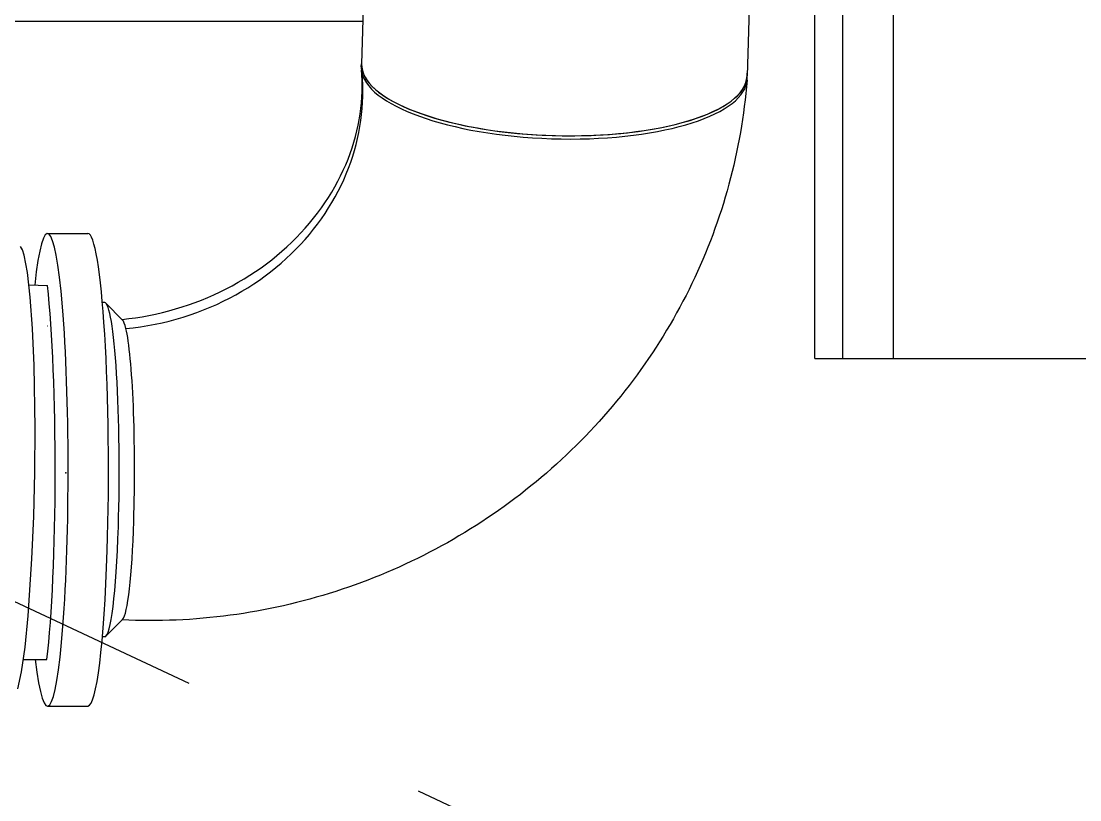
# Model space of a CAD drawing. Extents: x 33214 to 95067, y 8279 to 51908.
# Drawn here: x 43907.3 to 44221.1, y 21566.3 to 21796.9 of the extents above; entities that cross this region are included whole.
import ezdxf

# ---------------------------------------------------------------- set-up
doc = ezdxf.new("R2010")
doc.units = 0
doc.header["$LTSCALE"] = 300
doc.header["$MEASUREMENT"] = 0
doc.linetypes.add('DASHED', pattern=[0.75, 0.5, -0.25])
doc.linetypes.add('SNT-025', pattern=[0.74, 0.4, -0.17, 0, -0.17])
doc.layers.get('0').update_dxf_attribs({"linetype": 'CONTINUOUS'})
doc.layers.add('GENERATORSETT', color=1, linetype='CONTINUOUS')
doc.layers.add('Tanks', color=9, linetype='CONTINUOUS')

# ---------------------------------------------------------------- blocks, each defined once
blk = doc.blocks.new('below 1-deck')
at = {"linetype": 'DASHED'}
blk.add_line((10000, 0), (14000, -1875), dxfattribs=at)
blk = doc.blocks.new('GENERATOR-CENTER')
at = {"layer": 'GENERATORSETT'}
for p, q in [((-1217.83, -302.89), (-1219.56, -357.65)), ((-1103.58, -306.51), (-1105.32, -361.27)), ((-1085.25, -445), (-1085.25, -314)), ((-1077, -314), (-1077, -445)), ((-1062, -314), (-1062, -445)), ((-1325.61, -345.07), (-1219.16, -345.07)), ((-1219.64, -358.59), (-1219.61, -357.65)), ((-1219.49, -361.03), (-1219.61, -359.43)), ((-1219.31, -362.13), (-1219.45, -360.4)), ((-1219.41, -362.64), (-1219.49, -361.03)), ((-1219.38, -364.27), (-1219.41, -362.64)), ((-1219.22, -363.88), (-1219.31, -362.13)), ((-1219.19, -365.63), (-1219.22, -363.88)), ((-1105.32, -362.53), (-1105.48, -364.47)), ((-1105.3, -362.21), (-1105.27, -361.27)), ((-1219.47, -367.55), (-1219.4, -365.9)), ((-1219.4, -365.9), (-1219.38, -364.27)), ((-1219.2, -367.38), (-1219.19, -365.63)), ((-1105.67, -366.41), (-1105.88, -368.35)), ((-1105.48, -364.47), (-1105.67, -366.41)), ((-1219.75, -370.87), (-1219.58, -369.2)), ((-1219.58, -369.2), (-1219.47, -367.55)), ((-1219.38, -370.91), (-1219.26, -369.15)), ((-1219.26, -369.15), (-1219.2, -367.38)), ((-1105.88, -368.35), (-1106.12, -370.29)), ((-1220.24, -374.21), (-1219.97, -372.53)), ((-1219.97, -372.53), (-1219.75, -370.87)), ((-1219.77, -374.46), (-1219.55, -372.68)), ((-1219.55, -372.68), (-1219.38, -370.91)), ((-1106.37, -372.22), (-1106.65, -374.16)), ((-1106.12, -370.29), (-1106.37, -372.22)), ((-1220.93, -377.55), (-1220.56, -375.88)), ((-1220.56, -375.88), (-1220.24, -374.21)), ((-1220.37, -378), (-1220.04, -376.23)), ((-1220.04, -376.23), (-1219.77, -374.46)), ((-1106.96, -376.1), (-1107.28, -378.03)), ((-1106.65, -374.16), (-1106.96, -376.1)), ((-1221.83, -380.89), (-1221.35, -379.22)), ((-1221.35, -379.22), (-1220.93, -377.55)), ((-1220.75, -379.77), (-1220.37, -378)), ((-1107.28, -378.03), (-1107.63, -379.96)), ((-1222.93, -384.22), (-1222.35, -382.56)), ((-1222.35, -382.56), (-1221.83, -380.89)), ((-1221.66, -383.3), (-1221.17, -381.54)), ((-1221.17, -381.54), (-1220.75, -379.77)), ((-1108, -381.88), (-1108.39, -383.8)), ((-1107.63, -379.96), (-1108, -381.88)), ((-1224.24, -387.54), (-1223.56, -385.89)), ((-1223.56, -385.89), (-1222.93, -384.22)), ((-1222.78, -386.8), (-1222.19, -385.06)), ((-1222.19, -385.06), (-1221.66, -383.3)), ((-1108.81, -385.72), (-1109.24, -387.64)), ((-1108.39, -383.8), (-1108.81, -385.72)), ((-1224.97, -389.19), (-1224.24, -387.54)), ((-1224.11, -390.27), (-1223.42, -388.54)), ((-1223.42, -388.54), (-1222.78, -386.8)), ((-1109.24, -387.64), (-1109.7, -389.55)), ((-1226.59, -392.46), (-1225.76, -390.83)), ((-1225.76, -390.83), (-1224.97, -389.19)), ((-1225.64, -393.69), (-1224.85, -391.99)), ((-1224.85, -391.99), (-1224.11, -390.27)), ((-1110.18, -391.45), (-1110.69, -393.35)), ((-1109.7, -389.55), (-1110.18, -391.45)), ((-1228.4, -395.67), (-1227.47, -394.07)), ((-1227.47, -394.07), (-1226.59, -392.46)), ((-1226.49, -395.38), (-1225.64, -393.69)), ((-1111.21, -395.24), (-1111.76, -397.13)), ((-1110.69, -393.35), (-1111.21, -395.24)), ((-1230.4, -398.81), (-1229.37, -397.25)), ((-1229.37, -397.25), (-1228.4, -395.67)), ((-1228.33, -398.71), (-1227.38, -397.05)), ((-1227.38, -397.05), (-1226.49, -395.38)), ((-1111.76, -397.13), (-1112.33, -399.01)), ((-1232.59, -401.87), (-1231.47, -400.35)), ((-1231.47, -400.35), (-1230.4, -398.81)), ((-1230.37, -401.96), (-1229.33, -400.34)), ((-1229.33, -400.34), (-1228.33, -398.71)), ((-1112.92, -400.89), (-1113.53, -402.75)), ((-1112.33, -399.01), (-1112.92, -400.89)), ((-1234.97, -404.86), (-1233.76, -403.38)), ((-1233.76, -403.38), (-1232.59, -401.87)), ((-1232.61, -405.12), (-1231.47, -403.55)), ((-1231.47, -403.55), (-1230.37, -401.96)), ((-1114.16, -404.61), (-1114.81, -406.46)), ((-1113.53, -402.75), (-1114.16, -404.61)), ((-1312.63, -407.89), (-1300.68, -407.89)), ((-1238.88, -409.15), (-1237.54, -407.74)), ((-1237.54, -407.74), (-1236.23, -406.31)), ((-1236.23, -406.31), (-1234.97, -404.86)), ((-1235.04, -408.19), (-1233.8, -406.67)), ((-1233.8, -406.67), (-1232.61, -405.12)), ((-1114.81, -406.46), (-1115.49, -408.31)), ((-1241.69, -411.87), (-1240.27, -410.52)), ((-1240.27, -410.52), (-1238.88, -409.15)), ((-1237.65, -411.15), (-1236.32, -409.68)), ((-1236.32, -409.68), (-1235.04, -408.19)), ((-1116.18, -410.14), (-1116.9, -411.97)), ((-1115.49, -408.31), (-1116.18, -410.14)), ((-1320.06, -412.78), (-1320.61, -411.81)), ((-1319.54, -414.39), (-1320.06, -412.78)), ((-1244.65, -414.45), (-1243.15, -413.18)), ((-1243.15, -413.18), (-1241.69, -411.87)), ((-1241.91, -415.36), (-1240.45, -413.99)), ((-1240.45, -413.99), (-1239.03, -412.59)), ((-1239.03, -412.59), (-1237.65, -411.15)), ((-1117.64, -413.78), (-1118.4, -415.59)), ((-1116.9, -411.97), (-1117.64, -413.78)), ((-1318.57, -419.43), (-1319.54, -414.39)), ((-1249.36, -418.07), (-1247.75, -416.9)), ((-1247.75, -416.9), (-1246.18, -415.69)), ((-1246.18, -415.69), (-1244.65, -414.45)), ((-1244.96, -418.01), (-1243.41, -416.7)), ((-1243.41, -416.7), (-1241.91, -415.36)), ((-1118.4, -415.59), (-1119.18, -417.39)), ((-1317.74, -426.74), (-1318.57, -419.43)), ((-1254.38, -421.37), (-1252.68, -420.31)), ((-1252.68, -420.31), (-1251, -419.21)), ((-1251, -419.21), (-1249.36, -418.07)), ((-1248.18, -420.51), (-1246.55, -419.28)), ((-1246.55, -419.28), (-1244.96, -418.01)), ((-1119.98, -419.18), (-1120.8, -420.96)), ((-1119.18, -417.39), (-1119.98, -419.18)), ((-1318.15, -423.14), (-1312.64, -423.3)), ((-1259.66, -424.32), (-1257.88, -423.38)), ((-1257.88, -423.38), (-1256.12, -422.39)), ((-1256.12, -422.39), (-1254.38, -421.37)), ((-1253.28, -423.98), (-1251.54, -422.86)), ((-1251.54, -422.86), (-1249.84, -421.71)), ((-1249.84, -421.71), (-1248.18, -420.51)), ((-1121.64, -422.73), (-1122.51, -424.5)), ((-1120.8, -420.96), (-1121.64, -422.73)), ((-1265.15, -426.89), (-1263.3, -426.07)), ((-1263.3, -426.07), (-1261.47, -425.22)), ((-1261.47, -425.22), (-1259.66, -424.32)), ((-1258.71, -427.07), (-1256.87, -426.08)), ((-1256.87, -426.08), (-1255.06, -425.05)), ((-1255.06, -425.05), (-1253.28, -423.98)), ((-1123.39, -426.25), (-1124.3, -428)), ((-1122.51, -424.5), (-1123.39, -426.25)), ((-1317.09, -436.05), (-1317.74, -426.74)), ((-1295.7, -428.39), (-1296.36, -428.39)), ((-1290.38, -433.56), (-1295.32, -428.58)), ((-1274.68, -430.28), (-1272.74, -429.69)), ((-1272.74, -429.69), (-1270.81, -429.06)), ((-1270.81, -429.06), (-1268.9, -428.38)), ((-1268.9, -428.38), (-1267.02, -427.65)), ((-1267.02, -427.65), (-1265.15, -426.89)), ((-1266.38, -430.57), (-1264.42, -429.76)), ((-1264.42, -429.76), (-1262.49, -428.91)), ((-1262.49, -428.91), (-1260.58, -428.01)), ((-1260.58, -428.01), (-1258.71, -427.07)), ((-1125.23, -429.74), (-1126.18, -431.47)), ((-1124.3, -428), (-1125.23, -429.74)), ((-1288.56, -433.15), (-1286.57, -432.88)), ((-1286.57, -432.88), (-1284.57, -432.56)), ((-1284.57, -432.56), (-1282.58, -432.2)), ((-1282.58, -432.2), (-1280.59, -431.79)), ((-1280.59, -431.79), (-1278.61, -431.33)), ((-1278.61, -431.33), (-1276.64, -430.83)), ((-1276.64, -430.83), (-1274.68, -430.28)), ((-1274.48, -433.29), (-1272.42, -432.68)), ((-1272.42, -432.68), (-1270.38, -432.03)), ((-1270.38, -432.03), (-1268.37, -431.32)), ((-1268.37, -431.32), (-1266.38, -430.57)), ((-1126.18, -431.47), (-1127.15, -433.19)), ((-1316.62, -446.99), (-1317.09, -436.05)), ((-1312.58, -435.4), (-1312.68, -435.4)), ((-1290.56, -433.37), (-1288.56, -433.15)), ((-1289.39, -436.06), (-1287.22, -435.83)), ((-1287.22, -435.83), (-1285.06, -435.54)), ((-1285.06, -435.54), (-1282.91, -435.2)), ((-1282.91, -435.2), (-1280.77, -434.8)), ((-1280.77, -434.8), (-1278.66, -434.35)), ((-1278.66, -434.35), (-1276.56, -433.85)), ((-1276.56, -433.85), (-1274.48, -433.29)), ((-1128.14, -434.9), (-1129.15, -436.6)), ((-1127.15, -433.19), (-1128.14, -434.9)), ((-1130.17, -438.29), (-1131.22, -439.97)), ((-1129.15, -436.6), (-1130.17, -438.29)), ((-1132.29, -441.63), (-1133.38, -443.29)), ((-1131.22, -439.97), (-1132.29, -441.63)), ((-1134.48, -444.93), (-1135.61, -446.56)), ((-1133.38, -443.29), (-1134.48, -444.93)), ((-1085.25, -445), (-282.75, -445)), ((-1316.33, -465.54), (-1316.62, -446.99)), ((-1136.75, -448.18), (-1137.91, -449.78)), ((-1135.61, -446.56), (-1136.75, -448.18)), ((-1139.09, -451.38), (-1140.28, -452.95)), ((-1137.91, -449.78), (-1139.09, -451.38)), ((-1141.5, -454.52), (-1142.73, -456.07)), ((-1140.28, -452.95), (-1141.5, -454.52)), ((-1143.98, -457.6), (-1145.25, -459.13)), ((-1142.73, -456.07), (-1143.98, -457.6)), ((-1146.53, -460.63), (-1147.83, -462.12)), ((-1145.25, -459.13), (-1146.53, -460.63)), ((-1149.14, -463.6), (-1150.48, -465.06)), ((-1147.83, -462.12), (-1149.14, -463.6)), ((-1316.42, -478.63), (-1316.33, -465.54)), ((-1151.83, -466.5), (-1153.2, -467.94)), ((-1150.48, -465.06), (-1151.83, -466.5)), ((-1154.59, -469.36), (-1155.99, -470.76)), ((-1153.2, -467.94), (-1154.59, -469.36)), ((-1158.85, -473.52), (-1160.3, -474.88)), ((-1157.41, -472.15), (-1158.85, -473.52)), ((-1155.99, -470.76), (-1157.41, -472.15)), ((-1161.78, -476.23), (-1163.26, -477.56)), ((-1160.3, -474.88), (-1161.78, -476.23)), ((-1316.73, -491.72), (-1316.42, -478.63)), ((-1164.77, -478.87), (-1166.28, -480.16)), ((-1163.26, -477.56), (-1164.77, -478.87)), ((-1169.36, -482.71), (-1170.93, -483.96)), ((-1167.82, -481.44), (-1169.36, -482.71)), ((-1166.28, -480.16), (-1167.82, -481.44)), ((-1172.5, -485.19), (-1174.09, -486.4)), ((-1170.93, -483.96), (-1172.5, -485.19)), ((-1177.31, -488.77), (-1178.94, -489.93)), ((-1175.69, -487.59), (-1177.31, -488.77)), ((-1174.09, -486.4), (-1175.69, -487.59)), ((-1317.25, -504.3), (-1316.73, -491.72)), ((-1182.24, -492.19), (-1183.9, -493.29)), ((-1180.58, -491.07), (-1182.24, -492.19)), ((-1178.94, -489.93), (-1180.58, -491.07)), ((-1187.27, -495.44), (-1188.97, -496.49)), ((-1185.58, -494.38), (-1187.27, -495.44)), ((-1183.9, -493.29), (-1185.58, -494.38)), ((-1192.41, -498.52), (-1194.14, -499.51)), ((-1190.69, -497.52), (-1192.41, -498.52)), ((-1188.97, -496.49), (-1190.69, -497.52)), ((-1197.65, -501.42), (-1199.42, -502.35)), ((-1195.89, -500.48), (-1197.65, -501.42)), ((-1194.14, -499.51), (-1195.89, -500.48)), ((-1318.37, -521.18), (-1317.25, -504.3)), ((-1204.8, -505.03), (-1206.62, -505.88)), ((-1203, -504.16), (-1204.8, -505.03)), ((-1201.2, -503.27), (-1203, -504.16)), ((-1199.42, -502.35), (-1201.2, -503.27)), ((-1210.28, -507.53), (-1212.13, -508.32)), ((-1208.45, -506.72), (-1210.28, -507.53)), ((-1206.62, -505.88), (-1208.45, -506.72)), ((-1219.61, -511.29), (-1221.5, -511.99)), ((-1217.73, -510.58), (-1219.61, -511.29)), ((-1215.85, -509.85), (-1217.73, -510.58)), ((-1213.99, -509.1), (-1215.85, -509.85)), ((-1212.13, -508.32), (-1213.99, -509.1)), ((-1229.14, -514.54), (-1231.06, -515.13)), ((-1227.22, -513.93), (-1229.14, -514.54)), ((-1225.3, -513.31), (-1227.22, -513.93)), ((-1223.4, -512.66), (-1225.3, -513.31)), ((-1221.5, -511.99), (-1223.4, -512.66)), ((-1238.81, -517.25), (-1240.76, -517.73)), ((-1236.87, -516.75), (-1238.81, -517.25)), ((-1234.93, -516.23), (-1236.87, -516.75)), ((-1232.99, -515.69), (-1234.93, -516.23)), ((-1231.06, -515.13), (-1232.99, -515.69)), ((-1256.52, -520.74), (-1258.51, -521.01)), ((-1254.53, -520.44), (-1256.52, -520.74)), ((-1252.55, -520.12), (-1254.53, -520.44)), ((-1250.57, -519.77), (-1252.55, -520.12)), ((-1248.6, -519.41), (-1250.57, -519.77)), ((-1246.63, -519.02), (-1248.6, -519.41)), ((-1244.67, -518.61), (-1246.63, -519.02)), ((-1242.71, -518.18), (-1244.67, -518.61)), ((-1240.76, -517.73), (-1242.71, -518.18)), ((-1319.31, -530.48), (-1318.37, -521.18)), ((-1290.38, -522.22), (-1295.32, -527.2)), ((-1288.56, -522.48), (-1290.55, -522.39)), ((-1286.55, -522.54), (-1288.56, -522.48)), ((-1284.55, -522.58), (-1286.55, -522.54)), ((-1282.55, -522.59), (-1284.55, -522.58)), ((-1280.54, -522.58), (-1282.55, -522.59)), ((-1278.53, -522.55), (-1280.54, -522.58)), ((-1276.53, -522.5), (-1278.53, -522.55)), ((-1274.52, -522.43), (-1276.53, -522.5)), ((-1272.51, -522.33), (-1274.52, -522.43)), ((-1270.51, -522.21), (-1272.51, -522.33)), ((-1268.5, -522.06), (-1270.51, -522.21)), ((-1266.5, -521.9), (-1268.5, -522.06)), ((-1264.5, -521.71), (-1266.5, -521.9)), ((-1262.5, -521.5), (-1264.5, -521.71)), ((-1260.5, -521.27), (-1262.5, -521.5)), ((-1258.51, -521.01), (-1260.5, -521.27)), ((-1295.7, -527.39), (-1296.36, -527.39)), ((-1320.36, -537.78), (-1319.31, -530.48)), ((-1319.84, -534.13), (-1312.83, -534.13)), ((-1321.48, -542.8), (-1320.36, -537.78)), ((-1312.63, -547.89), (-1300.68, -547.89))]:
    blk.add_line(p, q, dxfattribs=at)
for centre, major_axis, ratio, start_param, end_param in [((-1162.44, -359.46), (57.12, -1.81), 0.340238, 3.141593, 6.283185), ((-1162.44, -359.46), (-57.17, 1.81), 0.340238, 6.24249, 6.376004), ((-1162.47, -360.4), (-57.17, 1.81), 0.340238, 0, 0.092819), ((-1162.47, -360.4), (57.17, -1.81), 0.340238, 3.234411, 6.283185), ((-1162.44, -359.46), (57.17, -1.81), 0.340238, 3.234411, 6.32388), ((-1312.63, -477.89), (0, -70), 0.087156, 5.645412, 10.098673), ((-1300.68, -477.89), (0, 70), 0.087156, 4.363836, 6.283185), ((-1316.46, -477.89), (0, -70), 0.087156, 0.637773, 2.465061), ((-1295.7, -477.89), (0, 49.5), 0.087156, 4.363836, 6.283185), ((-1290.72, -477.89), (0, 44.5), 0.087156, 5.934633, 6.195585), ((-1290.72, -477.89), (0, 44.5), 0.087156, 4.363836, 5.934633), ((-1295.7, -477.89), (0, -49.5), 0.087156, 0, 1.222244), ((-1290.72, -477.89), (0, -44.5), 0.087156, 0.087601, 1.222244), ((-1300.68, -477.89), (0, -70), 0.087156, 0, 1.222244)]:
    blk.add_ellipse(centre, major_axis=major_axis, ratio=ratio, start_param=start_param, end_param=end_param, dxfattribs=at)
blk.add_point((-1307.24, -478.81), dxfattribs=at)

msp = doc.modelspace()

# ---------------------------------------------------------------- block references
at = {"layer": 'GENERATORSETT', "linetype": 'SNT-025'}
msp.add_blockref('GENERATOR-CENTER', (45227.74, 22141.98), dxfattribs=at)
at = {"layer": 'Tanks'}
msp.add_blockref('below 1-deck', (32802.55, 22141.98), dxfattribs=at)

doc.saveas('drawing.dxf')
